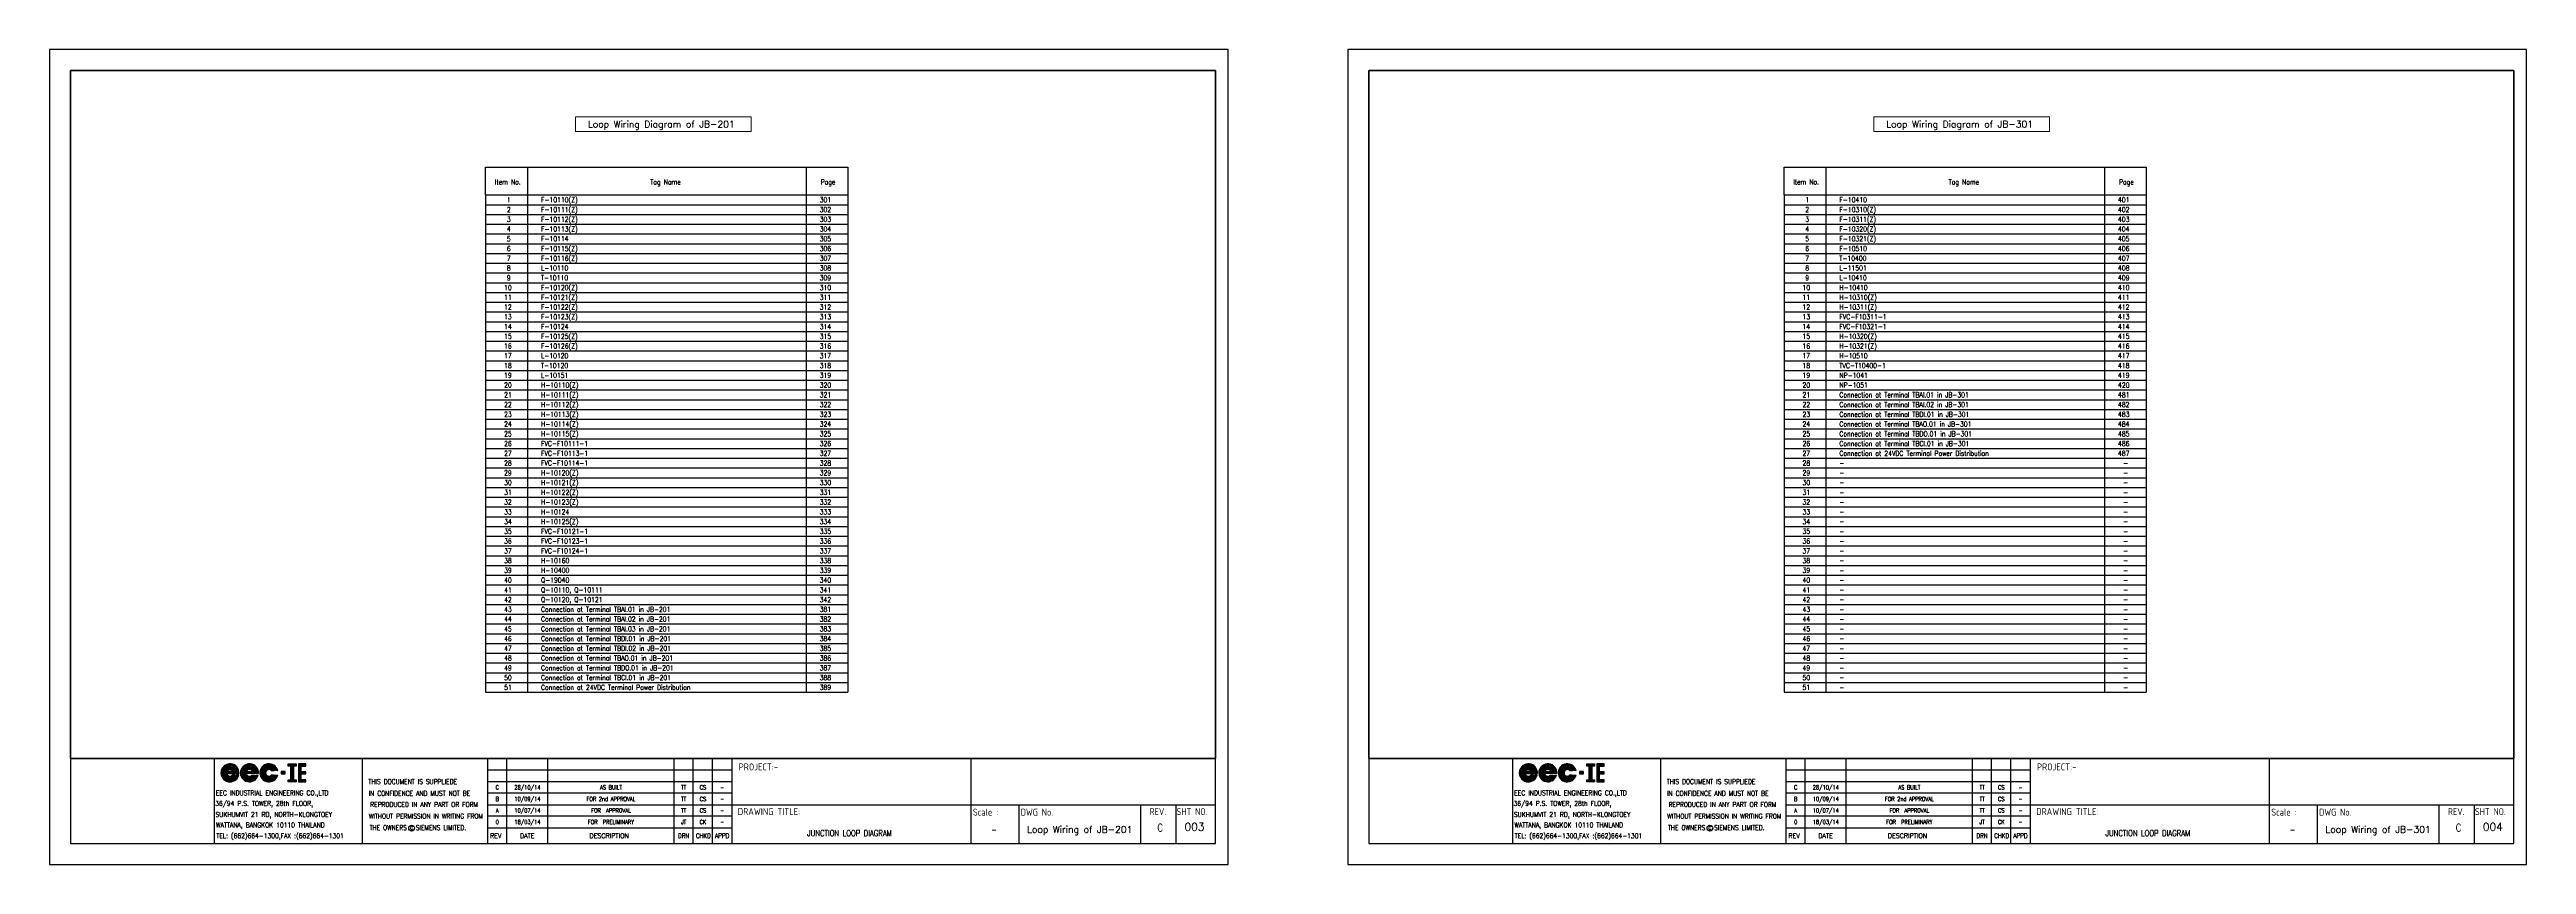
# Model space of a CAD drawing. Header units: millimetres. Extents: x -14942 to 24072, y -50285 to 2207.
# Drawn here: x 1476 to 2365, y -575 to -282 of the extents above; entities that cross this region are included whole.
import ezdxf
from ezdxf.enums import TextEntityAlignment as Align

# ---------------------------------------------------------------- set-up
doc = ezdxf.new("R2010")
doc.units = ezdxf.units.MM
doc.header["$MEASUREMENT"] = 0
doc.layers.get('0').update_dxf_attribs({"linetype": 'CONTINUOUS'})
for name, color, linetype in [('52049_PAPER A4$0$Frame_A1', 253, 'CONTINUOUS'), ('INSTRUMENT', 1, 'CONTINUOUS'), ('LINE', 3, 'CONTINUOUS'), ('TEXT', 2, 'CONTINUOUS')]:
    doc.layers.add(name, color=color, linetype=linetype)
doc.styles.add('52049_PAPER A4$0$ISO Proportional', font='isocp.shx')
doc.styles.add('52049_PAPER A4$0$ROMANS', font='isocp.shx')
doc.styles.add('52049_PAPER A4$0$Romans-title', font='romans.shx')
doc.styles.add('ROMANS', font='romans')

# ---------------------------------------------------------------- blocks, each defined once
blk = doc.blocks.new('52049_PAPER A4$0$eec-ie')
at = {"layer": '52049_PAPER A4$0$Frame_A1', "color": 0, "lineweight": -3}
for p, q in [((0, 0), (0.87, 0.87)), ((0, -0.08), (0.3, 0.22)), ((0, -0.16), (0.26, 0.1)), ((0, -0.23), (0.24, 0)), ((0.01, 0.09), (0.78, 0.86)), ((0.04, 0.2), (0.68, 0.83)), ((0.09, 0.32), (0.55, 0.78)), ((0.26, 0.57), (0.3, 0.62)), ((0.34, -0.12), (1, 0.53)), ((0.35, -0.04), (0.92, 0.53)), ((0.35, -0.19), (1.07, 0.52)), ((0.36, 0.05), (0.82, 0.51)), ((0.37, -0.26), (0.66, 0.04)), ((0.39, -0.32), (0.74, 0.04)), ((0.4, 0.17), (0.7, 0.47)), ((0.41, -0.37), (0.82, 0.04)), ((1.69, 0.04), (0.64, 0.04)), ((0.65, 0.57), (0.96, 0.88)), ((0.68, -0.17), (0.9, 0.04)), ((0.76, -0.17), (0.98, 0.04)), ((0.77, 0.62), (1.03, 0.88)), ((0.84, -0.17), (1.05, 0.04)), ((0.87, 0.64), (1.1, 0.87)), ((0.87, 0.25), (1.13, 0.51)), ((0.92, -0.17), (1.13, 0.04)), ((0.95, 0.64), (1.17, 0.86)), ((0.96, 0.26), (1.19, 0.49)), ((1, -0.17), (1.21, 0.04)), ((1.03, 0.64), (1.23, 0.84)), ((1.03, 0.25), (1.24, 0.46)), ((1.07, -0.17), (1.29, 0.04)), ((1.09, 0.24), (1.29, 0.44)), ((1.1, 0.63), (1.29, 0.82)), ((1.15, 0.21), (1.34, 0.4)), ((1.15, -0.17), (1.37, 0.04)), ((1.16, 0.62), (1.35, 0.8)), ((1.19, 0.18), (1.38, 0.37)), ((1.22, 0.6), (1.4, 0.78)), ((1.22, 0.15), (1.54, 0.15)), ((1.23, -0.17), (1.44, 0.04)), ((1.25, 0.15), (1.42, 0.33)), ((1.28, 0.57), (1.45, 0.75)), ((1.31, -0.17), (1.52, 0.04)), ((1.32, 0.15), (1.46, 0.29)), ((1.33, 0.55), (1.5, 0.72)), ((1.38, 0.52), (1.54, 0.69)), ((1.39, -0.17), (1.6, 0.04)), ((1.4, 0.15), (1.49, 0.24)), ((1.42, 0.49), (1.59, 0.65)), ((1.46, 0.45), (1.63, 0.62)), ((1.46, -0.17), (1.68, 0.04)), ((1.48, 0.15), (1.52, 0.19)), ((1.5, 0.41), (1.67, 0.58)), ((1.54, 0.37), (1.71, 0.54)), ((1.54, -0.17), (1.9, 0.18)), ((1.57, 0.33), (1.74, 0.49)), ((1.6, 0.28), (1.77, 0.45)), ((1.62, -0.17), (1.91, 0.12)), ((1.63, 0.23), (1.8, 0.4)), ((1.65, 0.17), (1.83, 0.35)), ((1.67, 0.11), (1.86, 0.3)), ((1.69, 0.05), (1.88, 0.24)), ((1.7, -0.17), (1.93, 0.06)), ((2.09, -0.09), (2.37, 0.19)), ((2.1, -0.01), (2.51, 0.41)), ((2.1, -0.17), (2.34, 0.08)), ((2.11, 0.08), (2.88, 0.86)), ((2.13, 0.18), (2.78, 0.83)), ((2.18, 0.31), (2.65, 0.78)), ((2.31, 0.52), (2.45, 0.65)), ((2.44, -0.05), (3.02, 0.52)), ((2.44, -0.13), (3.1, 0.52)), ((2.45, -0.2), (2.78, 0.13)), ((2.46, 0.04), (2.93, 0.51)), ((2.46, -0.26), (2.76, 0.04)), ((2.48, -0.32), (2.84, 0.04)), ((2.49, 0.15), (2.81, 0.47)), ((2.56, 0.45), (2.97, 0.87)), ((2.72, -0.17), (2.92, 0.04)), ((2.73, 0.04), (3.79, 0.04)), ((2.77, 0.59), (3.06, 0.87)), ((2.79, -0.17), (3, 0.04)), ((2.84, 0.19), (3.17, 0.51)), ((2.87, -0.17), (3.08, 0.04)), ((2.89, 0.63), (3.13, 0.87)), ((2.95, -0.17), (3.15, 0.04)), ((2.98, 0.64), (3.2, 0.86)), ((2.98, 0.26), (3.23, 0.5)), ((3.03, -0.17), (3.23, 0.04)), ((3.06, 0.65), (3.27, 0.85)), ((3.07, 0.26), (3.29, 0.48)), ((3.11, -0.17), (3.31, 0.04)), ((3.14, 0.64), (3.33, 0.83)), ((3.14, 0.25), (3.34, 0.46)), ((3.18, -0.17), (3.39, 0.04)), ((3.2, 0.24), (3.39, 0.43)), ((3.21, 0.63), (3.39, 0.81)), ((3.25, 0.21), (3.44, 0.4)), ((3.26, -0.17), (3.47, 0.04)), ((3.27, 0.62), (3.44, 0.79)), ((3.29, 0.18), (3.48, 0.36)), ((3.62, 0.16), (3.31, 0.16)), ((3.33, 0.6), (3.5, 0.77)), ((3.34, -0.17), (3.54, 0.04)), ((3.36, 0.16), (3.52, 0.32)), ((3.38, 0.57), (3.55, 0.74)), ((3.42, -0.17), (3.62, 0.04)), ((3.43, 0.55), (3.59, 0.71)), ((3.43, 0.16), (3.55, 0.28)), ((3.48, 0.52), (3.64, 0.68)), ((3.5, -0.17), (3.7, 0.04)), ((3.51, 0.16), (3.58, 0.23)), ((3.52, 0.48), (3.68, 0.64)), ((3.57, 0.45), (3.72, 0.61)), ((3.57, -0.17), (3.78, 0.04)), ((3.59, 0.16), (3.61, 0.18)), ((3.6, 0.41), (3.76, 0.57)), ((3.64, 0.37), (3.8, 0.53)), ((3.65, -0.17), (3.99, 0.17)), ((3.67, 0.32), (3.83, 0.48)), ((3.7, 0.27), (3.87, 0.44)), ((3.73, 0.22), (3.9, 0.39)), ((3.73, -0.17), (4, 0.11)), ((3.75, 0.17), (3.92, 0.34)), ((3.77, 0.11), (3.95, 0.28)), ((3.79, 0.05), (3.97, 0.23)), ((3.81, -0.17), (4.02, 0.04)), ((4.18, -0.03), (4.57, 0.36)), ((4.18, -0.11), (4.47, 0.18)), ((4.18, -0.18), (4.43, 0.07)), ((4.19, 0.06), (5, 0.86)), ((4.21, 0.16), (4.9, 0.84)), ((4.25, 0.28), (4.78, 0.8)), ((4.34, 0.45), (4.61, 0.71)), ((4.53, -0.15), (5.2, 0.53)), ((4.53, -0.07), (5.13, 0.53)), ((4.54, 0.02), (5.04, 0.52)), ((4.54, -0.22), (4.86, 0.1)), ((4.57, 0.12), (4.93, 0.49)), ((4.69, 0.48), (5.08, 0.87)), ((4.69, 0.32), (4.73, 0.37)), ((4.88, 0.59), (5.16, 0.88)), ((4.96, 0.2), (5.27, 0.52)), ((4.99, 0.63), (5.24, 0.87)), ((5.08, 0.64), (5.31, 0.86)), ((5.09, 0.25), (5.33, 0.5)), ((5.16, 0.64), (5.37, 0.85)), ((5.17, 0.26), (5.39, 0.48)), ((5.24, 0.64), (5.43, 0.83)), ((5.24, 0.25), (5.44, 0.46)), ((5.3, 0.63), (5.49, 0.82)), ((5.3, 0.23), (5.49, 0.43)), ((5.35, 0.2), (5.54, 0.39)), ((5.37, 0.61), (5.55, 0.79)), ((5.39, 0.17), (5.58, 0.36)), ((5.4, 0.15), (5.72, 0.15)), ((5.42, 0.59), (5.6, 0.77)), ((5.46, 0.15), (5.62, 0.32)), ((5.48, 0.57), (5.65, 0.74)), ((5.53, 0.54), (5.7, 0.71)), ((5.53, 0.15), (5.65, 0.27)), ((5.58, 0.51), (5.74, 0.68)), ((5.61, 0.15), (5.68, 0.23)), ((5.62, 0.47), (5.79, 0.64)), ((5.66, 0.44), (5.83, 0.6)), ((5.69, 0.15), (5.71, 0.18)), ((5.7, 0.4), (5.87, 0.56)), ((5.73, 0.36), (5.9, 0.52)), ((5.77, 0.31), (5.94, 0.48)), ((5.8, 0.26), (5.97, 0.43)), ((5.82, 0.21), (6, 0.38)), ((5.85, 0.15), (6.02, 0.33)), ((6.09, 0.15), (5.85, 0.15)), ((5.92, 0.15), (6.05, 0.28)), ((6, 0.15), (6.07, 0.22)), ((6.08, 0.15), (6.09, 0.16)), ((6.9, 0.04), (6.46, 0.04)), ((6.46, 0.04), (6.46, -0.18)), ((6.46, -0.01), (6.51, 0.04)), ((6.46, -0.09), (6.59, 0.04)), ((6.46, -0.17), (6.66, 0.04)), ((6.52, -0.18), (6.74, 0.04)), ((6.6, -0.18), (6.82, 0.04)), ((6.68, -0.18), (6.9, 0.04)), ((6.9, -0.18), (6.9, 0.04)), ((7.23, 0.68), (7.41, 0.86)), ((7.27, 0.64), (7.49, 0.86)), ((7.35, 0.64), (7.57, 0.86)), ((7.43, 0.64), (7.65, 0.86)), ((7.5, 0.64), (7.72, 0.86)), ((7.51, 0.57), (7.8, 0.86)), ((7.51, 0.49), (7.88, 0.86)), ((7.51, 0.41), (7.96, 0.86)), ((7.51, 0.34), (7.78, 0.61)), ((7.51, 0.26), (7.78, 0.53)), ((7.51, 0.18), (7.78, 0.45)), ((7.51, 0.1), (7.78, 0.38)), ((7.51, 0.02), (7.78, 0.3)), ((7.51, -0.05), (7.78, 0.22)), ((7.51, -0.13), (7.78, 0.14)), ((7.51, -0.21), (7.78, 0.07)), ((7.82, 0.64), (8.04, 0.86)), ((7.89, 0.64), (8.06, 0.81)), ((7.97, 0.64), (8.06, 0.73)), ((8.05, 0.64), (8.06, 0.65)), ((8.33, 0.46), (8.74, 0.86)), ((8.33, 0.54), (8.66, 0.86)), ((8.33, 0.38), (8.82, 0.86)), ((8.33, 0.69), (8.5, 0.86)), ((8.33, 0.62), (8.58, 0.86)), ((8.33, 0.3), (8.61, 0.58)), ((8.33, 0.23), (8.61, 0.5)), ((8.33, 0.15), (8.61, 0.42)), ((8.33, 0.07), (8.61, 0.35)), ((8.33, -0.01), (8.61, 0.27)), ((8.33, -0.09), (8.61, 0.19)), ((8.33, -0.16), (8.61, 0.11)), ((8.33, -0.24), (8.61, 0.03)), ((8.33, -0.4), (8.74, 0.01)), ((8.33, -0.32), (8.66, 0.01)), ((8.33, -0.48), (8.82, 0.01)), ((8.67, 0.64), (8.89, 0.86)), ((8.68, -0.21), (8.9, 0.01)), ((8.75, 0.64), (8.97, 0.86)), ((8.75, -0.21), (8.97, 0.01)), ((8.83, 0.64), (9.05, 0.86)), ((8.83, -0.21), (9.05, 0.01)), ((8.91, 0.64), (9.11, 0.84)), ((8.99, 0.64), (9.11, 0.76)), ((9.06, 0.64), (9.11, 0.69)), ((0.02, -0.3), (0.23, -0.08)), ((0.03, -0.36), (0.23, -0.16)), ((0.05, -0.42), (0.24, -0.23)), ((0.07, -0.47), (0.26, -0.29)), ((0.1, -0.53), (0.27, -0.35)), ((0.12, -0.58), (0.3, -0.4)), ((0.15, -0.63), (0.32, -0.46)), ((0.19, -0.67), (0.35, -0.5)), ((0.22, -0.72), (0.39, -0.55)), ((0.26, -0.76), (0.42, -0.59)), ((0.3, -0.8), (0.46, -0.63)), ((0.34, -0.83), (0.5, -0.67)), ((0.38, -0.87), (0.55, -0.7)), ((0.42, -0.9), (0.59, -0.73)), ((0.44, -0.42), (0.64, -0.22)), ((0.47, -0.47), (0.66, -0.27)), ((0.47, -0.93), (0.65, -0.76)), ((0.5, -0.51), (0.69, -0.32)), ((0.52, -0.96), (0.7, -0.78)), ((0.54, -0.55), (0.73, -0.36)), ((0.58, -0.59), (0.78, -0.39)), ((0.58, -0.98), (0.76, -0.8)), ((0.62, -0.17), (1.94, -0.17)), ((0.63, -0.62), (0.83, -0.42)), ((0.63, -1.01), (0.82, -0.82)), ((0.68, -0.65), (0.89, -0.44)), ((0.69, -1.03), (0.89, -0.83)), ((0.73, -0.67), (0.96, -0.45)), ((0.75, -1.04), (0.96, -0.83)), ((0.79, -0.69), (1.04, -0.44)), ((0.82, -1.05), (1.04, -0.83)), ((0.85, -0.71), (1.19, -0.37)), ((0.89, -1.06), (1.14, -0.81)), ((0.92, -0.72), (1.29, -0.34)), ((0.96, -1.07), (1.25, -0.77)), ((1, -0.72), (1.37, -0.34)), ((1.04, -1.06), (1.76, -0.34)), ((1.09, -0.71), (1.45, -0.34)), ((1.13, -1.05), (1.84, -0.34)), ((1.2, -0.67), (1.53, -0.34)), ((1.54, -0.34), (1.22, -0.34)), ((1.23, -1.03), (1.9, -0.36)), ((1.35, -0.99), (1.86, -0.48)), ((1.53, -0.88), (1.76, -0.66)), ((1.65, -0.38), (1.68, -0.34)), ((1.91, -0.34), (1.66, -0.34)), ((1.78, -0.17), (1.94, -0.01)), ((1.85, -0.17), (1.94, -0.09)), ((1.93, -0.17), (1.94, -0.17)), ((2.1, -0.24), (2.32, -0.02)), ((2.11, -0.3), (2.32, -0.1)), ((2.13, -0.36), (2.32, -0.17)), ((2.15, -0.42), (2.33, -0.24)), ((2.17, -0.48), (2.35, -0.3)), ((2.2, -0.53), (2.37, -0.36)), ((2.22, -0.58), (2.39, -0.42)), ((2.25, -0.63), (2.42, -0.47)), ((2.29, -0.68), (2.45, -0.51)), ((2.32, -0.72), (2.48, -0.56)), ((2.36, -0.76), (2.52, -0.6)), ((2.4, -0.8), (2.56, -0.64)), ((2.44, -0.84), (2.6, -0.68)), ((2.48, -0.87), (2.64, -0.71)), ((2.51, -0.38), (2.71, -0.17)), ((2.53, -0.9), (2.69, -0.74)), ((2.54, -0.43), (2.73, -0.23)), ((2.57, -0.47), (2.76, -0.28)), ((2.58, -0.93), (2.74, -0.77)), ((2.6, -0.51), (2.79, -0.33)), ((2.63, -0.96), (2.8, -0.79)), ((2.64, -0.55), (2.83, -0.37)), ((2.68, -0.98), (2.86, -0.81)), ((2.69, -0.59), (2.87, -0.4)), ((4.02, -0.17), (2.71, -0.17)), ((2.73, -0.62), (2.93, -0.43)), ((2.74, -1.01), (2.92, -0.82)), ((2.78, -0.65), (2.99, -0.44)), ((2.8, -1.02), (2.99, -0.83)), ((2.84, -0.67), (3.06, -0.45)), ((2.86, -1.04), (3.06, -0.84)), ((2.9, -0.69), (3.14, -0.44)), ((2.92, -1.05), (3.14, -0.83)), ((2.96, -0.7), (3.32, -0.35)), ((2.99, -1.06), (3.24, -0.81)), ((3.03, -0.71), (3.39, -0.35)), ((3.07, -1.06), (3.36, -0.77)), ((3.11, -0.71), (3.47, -0.35)), ((3.15, -1.06), (3.86, -0.35)), ((3.2, -0.7), (3.55, -0.35)), ((3.24, -1.04), (3.94, -0.35)), ((3.31, -0.35), (3.62, -0.35)), ((3.32, -0.65), (3.62, -0.36)), ((3.35, -1.02), (3.98, -0.38)), ((3.48, -0.97), (3.93, -0.51)), ((3.74, -0.39), (3.78, -0.35)), ((3.76, -0.35), (3.99, -0.35)), ((3.89, -0.17), (4.02, -0.03)), ((3.96, -0.17), (4.03, -0.11)), ((4.19, -0.25), (4.42, -0.03)), ((4.21, -0.32), (4.41, -0.11)), ((4.22, -0.38), (4.42, -0.18)), ((4.24, -0.44), (4.43, -0.25)), ((4.26, -0.49), (4.45, -0.31)), ((4.29, -0.54), (4.47, -0.37)), ((4.32, -0.59), (4.49, -0.42)), ((4.35, -0.64), (4.52, -0.47)), ((4.38, -0.69), (4.55, -0.52)), ((4.42, -0.73), (4.58, -0.56)), ((4.45, -0.77), (4.62, -0.6)), ((4.49, -0.81), (4.66, -0.64)), ((4.53, -0.84), (4.7, -0.68)), ((4.56, -0.28), (4.8, -0.03)), ((4.58, -0.33), (4.8, -0.11)), ((4.58, -0.88), (4.75, -0.71)), ((4.6, -0.39), (4.81, -0.18)), ((4.62, -0.91), (4.8, -0.74)), ((4.63, -0.44), (4.83, -0.24)), ((4.66, -0.48), (4.86, -0.29)), ((4.67, -0.94), (4.85, -0.77)), ((4.7, -0.52), (4.89, -0.33)), ((4.72, -0.97), (4.9, -0.79)), ((4.74, -0.56), (4.93, -0.37)), ((4.78, -0.6), (4.98, -0.4)), ((4.78, -0.99), (4.96, -0.81)), ((4.83, -0.63), (5.03, -0.43)), ((4.83, -1.01), (5.03, -0.82)), ((4.88, -0.66), (5.09, -0.44)), ((4.89, -1.03), (5.1, -0.83)), ((4.93, -0.68), (5.17, -0.45)), ((4.96, -1.05), (5.17, -0.83)), ((4.99, -0.7), (5.26, -0.43)), ((5.02, -1.06), (5.26, -0.82)), ((5.06, -0.71), (5.43, -0.34)), ((5.09, -1.06), (5.36, -0.8)), ((5.13, -0.72), (5.5, -0.34)), ((5.17, -1.07), (5.49, -0.75)), ((5.21, -0.71), (5.58, -0.34)), ((5.25, -1.06), (5.97, -0.34)), ((5.3, -0.7), (5.66, -0.34)), ((5.35, -1.05), (6.05, -0.34)), ((5.72, -0.34), (5.4, -0.34)), ((5.43, -0.65), (5.71, -0.37)), ((5.45, -1.02), (6.07, -0.4)), ((5.58, -0.96), (6.02, -0.53)), ((5.81, -0.43), (5.89, -0.34)), ((5.85, -0.34), (6.09, -0.34)), ((6.46, -0.18), (6.9, -0.18)), ((6.75, -0.18), (6.9, -0.04)), ((6.83, -0.18), (6.9, -0.12)), ((7.23, -0.95), (7.34, -0.84)), ((7.23, -0.88), (7.26, -0.84)), ((7.23, -1.03), (7.42, -0.84)), ((7.28, -1.07), (7.5, -0.84)), ((7.35, -1.07), (7.78, -0.64)), ((7.43, -1.07), (7.78, -0.71)), ((7.51, -0.29), (7.78, -0.01)), ((7.51, -0.37), (7.78, -0.09)), ((7.51, -0.44), (7.78, -0.17)), ((7.51, -0.52), (7.78, -0.25)), ((7.51, -0.6), (7.78, -0.32)), ((7.51, -0.68), (7.78, -0.4)), ((7.51, -0.76), (7.78, -0.48)), ((7.51, -0.83), (7.78, -0.56)), ((7.51, -1.07), (7.78, -0.79)), ((7.59, -1.07), (7.81, -0.84)), ((7.67, -1.07), (7.89, -0.84)), ((7.74, -1.07), (7.96, -0.84)), ((7.82, -1.07), (8.04, -0.84)), ((7.9, -1.07), (8.06, -0.91)), ((7.98, -1.07), (8.06, -0.98)), ((8.06, -1.07), (8.06, -1.06)), ((8.33, -0.55), (8.61, -0.28)), ((8.33, -0.63), (8.61, -0.36)), ((8.33, -0.71), (8.61, -0.43)), ((8.33, -0.79), (8.61, -0.51)), ((8.33, -0.86), (8.61, -0.59)), ((8.33, -0.94), (8.61, -0.67)), ((8.33, -1.02), (8.61, -0.75)), ((8.37, -1.07), (8.61, -0.82)), ((8.45, -1.07), (8.67, -0.84)), ((8.52, -1.07), (8.74, -0.84)), ((8.6, -1.07), (8.82, -0.84)), ((8.68, -1.07), (8.9, -0.84)), ((8.76, -1.07), (8.98, -0.84)), ((8.84, -1.07), (9.06, -0.84)), ((8.91, -0.21), (9.11, -0.02)), ((8.91, -1.07), (9.11, -0.87)), ((8.99, -0.21), (9.11, -0.09)), ((8.99, -1.07), (9.11, -0.95)), ((9.07, -0.21), (9.11, -0.17)), ((9.07, -1.07), (9.11, -1.03))]:
    blk.add_line(p, q, dxfattribs=at)
for points in [[(7.23, 0.86), (8.06, 0.86), (8.06, 0.64), (7.78, 0.64), (7.78, -0.84), (8.06, -0.84), (8.06, -1.07), (7.23, -1.07), (7.23, -0.84), (7.51, -0.84), (7.51, 0.64), (7.23, 0.64)], [(8.61, 0.01), (8.61, 0.64), (9.11, 0.64), (9.11, 0.86), (8.33, 0.86), (8.33, -1.07), (9.11, -1.07), (9.11, -0.84), (8.61, -0.84), (8.61, -0.21), (9.11, -0.21), (9.11, 0.01)]]:
    blk.add_lwpolyline(points, close=True, dxfattribs=at)
for centre, radius, start, end in [((0.97, -0.09), 0.972, 355.3439, 345.1466), ((0.97, -0.09), 0.737, 10.5243, 340.256), ((0.97, -0.09), 0.623, 23.5697, 336.4303), ((0.97, -0.09), 0.354, 44.7876, 157.6107), ((3.06, -0.09), 0.967, 355.6074, 344.7747), ((3.06, -0.09), 0.742, 10.0766, 339.9937), ((3.06, -0.09), 0.618, 24.2545, 335.7455), ((3.06, -0.09), 0.358, 45.1096, 158.7579), ((5.15, -0.09), 0.972, 14.8534, 345.1466), ((5.15, -0.09), 0.737, 19.744, 340.256), ((5.15, -0.09), 0.623, 23.5697, 336.4303), ((5.15, -0.09), 0.354, 44.7876, 315.2124), ((0.97, -0.09), 0.354, 192.8901, 315.2124), ((3.06, -0.09), 0.358, 191.9242, 314.8904)]:
    blk.add_arc(centre, radius, start, end, dxfattribs=at)
blk = doc.blocks.new('52049_PAPER A4$0$eec logo')
at = {"color": 7, "xscale": 2.786697286423482, "yscale": 2.786697286423482, "zscale": 2.786697286423482}
blk.add_blockref('52049_PAPER A4$0$eec-ie', (50.01, 25.95), dxfattribs=at)
blk = doc.blocks.new('FJB')
at = {"color": 3}
for p, q in [((-415.5, 38.01), (-4.5, 38.01)), ((-363.94, 38.01), (-363.94, 7.5)), ((-310.77, 38.01), (-310.77, 7.5)), ((-265.75, 7.5), (-265.75, 38.01)), ((-258.85, 7.5), (-258.85, 38.01)), ((-244.11, 7.5), (-244.11, 38.01)), ((-198.84, 7.5), (-198.84, 38.01)), ((-191.95, 7.5), (-191.95, 38.01)), ((-185.05, 7.5), (-185.05, 38.01)), ((-178.16, 38.01), (-178.16, 7.5)), ((-92.38, 38.01), (-92.38, 7.5)), ((-178.16, 21.46), (-4.5, 21.46)), ((-75.06, 21.46), (-75.06, 7.5)), ((-31.4, 21.46), (-31.4, 7.5)), ((-18.75, 21.46), (-18.75, 7.5)), ((-265.75, 13.19), (-178.16, 13.19))]:
    blk.add_line(p, q, dxfattribs=at)
at = {"color": 7}
for p, q in [((-4.5, 38.01), (-96.38, 38.01)), ((-92.38, 38.01), (-92.38, 19.85))]:
    blk.add_line(p, q, dxfattribs=at)
at = {"color": 1}
for p, q in [((-178.16, 33.87), (-265.75, 33.87)), ((-265.75, 29.74), (-178.16, 29.74)), ((-178.16, 25.6), (-265.75, 25.6)), ((-265.75, 21.46), (-178.16, 21.46)), ((-178.16, 17.33), (-265.75, 17.33))]:
    blk.add_line(p, q, dxfattribs=at)
at = {"color": 7}
blk.add_lwpolyline([(0, 0), (0, 292.5), (-423, 292.5), (-423, 0)], close=True, dxfattribs=at)
blk.add_lwpolyline([(-415.5, 285), (-4.5, 285), (-4.5, 38.01), (-415.5, 38.01)], close=True)
at = {"color": 3}
blk.add_lwpolyline([(-4.5, 7.5), (-4.5, 285), (-415.5, 285), (-415.5, 7.5)], close=True, dxfattribs=at)
at = {"color": 2}
blk.add_circle((-293.05, 13.05), 1.05, dxfattribs=at)
at = {"color": 3, "xscale": 1.200000000000001, "yscale": 1.200000000000001, "zscale": 1.200000000000001}
blk.add_blockref('52049_PAPER A4$0$eec logo', (-421.49, 2.05), dxfattribs=at)
at = {"color": 2, "style": '52049_PAPER A4$0$ISO Proportional'}
for s, height, p in [('PROJECT:-', 2.482, (-168.61, 35.02)), ('DRAWING TITLE:', 2.4821, (-164.78, 18.99))]:
    blk.add_text(s, height=height, dxfattribs=at).set_placement(p, align=Align.MIDDLE_CENTER)
at = {"color": 2, "style": '52049_PAPER A4$0$Romans-title', "width": 0.8}
for s, p in [('THIS DOCUMENT IS SUPPLIEDE', (-292.63, 29.75)), ('IN CONFIDENCE AND MUST NOT BE', (-290.24, 25.51)), (' WITHOUT PERMISSION IN WRITING FROM ', (-287.9, 17.35)), (' REPRODUCED IN ANY PART OR FORM', (-289.1, 21.53)), ('THE OWNERS   SIEMENS LIMITED. ', (-290.28, 13.22))]:
    blk.add_text(s, height=1.75, dxfattribs=at).set_placement(p, align=Align.MIDDLE)
at = {"color": 2}
for s, height, style, width, p in [('C', 1.5, '52049_PAPER A4$0$Romans-title', 0.8, (-262.3, 27.67)), ('28/10/14', 1.5, '52049_PAPER A4$0$Romans-title', 0.8, (-251.48, 27.67)), ('AS BUILT', 1.5, '52049_PAPER A4$0$Romans-title', 0.8, (-221.48, 27.67)), ('TT', 1.5, '52049_PAPER A4$0$Romans-title', 0.8, (-195.39, 27.67)), ('CS', 1.5, '52049_PAPER A4$0$Romans-title', 0.8, (-188.5, 27.67)), ('-', 1.5, '52049_PAPER A4$0$Romans-title', 0.8, (-181.6, 27.67)), ('A', 1.5, '52049_PAPER A4$0$Romans-title', 0.8, (-262.3, 19.39)), ('B', 1.5, '52049_PAPER A4$0$Romans-title', 0.8, (-262.3, 23.53)), ('10/09/14', 1.5, '52049_PAPER A4$0$Romans-title', 0.8, (-251.48, 23.53)), ('10/07/14', 1.5, '52049_PAPER A4$0$Romans-title', 0.8, (-251.48, 19.39)), ('FOR 2nd APPROVAL', 1.5, '52049_PAPER A4$0$Romans-title', 0.8, (-221.48, 23.53)), ('FOR  APPROVAL', 1.5, '52049_PAPER A4$0$Romans-title', 0.8, (-221.48, 19.39)), ('TT', 1.5, '52049_PAPER A4$0$Romans-title', 0.8, (-195.39, 23.53)), ('TT', 1.5, '52049_PAPER A4$0$Romans-title', 0.8, (-195.39, 19.39)), ('CS', 1.5, '52049_PAPER A4$0$Romans-title', 0.8, (-188.5, 23.53)), ('CS', 1.5, '52049_PAPER A4$0$Romans-title', 0.8, (-188.5, 19.39)), ('-', 1.5, '52049_PAPER A4$0$Romans-title', 0.8, (-181.6, 23.53)), ('-', 1.5, '52049_PAPER A4$0$Romans-title', 0.8, (-181.6, 19.39)), ('Scale :', 2.482, '52049_PAPER A4$0$ROMANS', 0.9, (-87.06, 18.78)), ('DWG No.', 2.482, '52049_PAPER A4$0$ROMANS', 0.9, (-68.61, 18.78)), ('REV.', 2.482, '52049_PAPER A4$0$ROMANS', 0.9, (-25.21, 18.99)), ('SHT NO.', 2.482, '52049_PAPER A4$0$ROMANS', 0.9, (-12.98, 18.99)), ('0', 1.5, '52049_PAPER A4$0$Romans-title', 0.8, (-262.3, 15.26)), ('18/03/14', 1.5, '52049_PAPER A4$0$Romans-title', 0.8, (-251.48, 15.26)), ('FOR  PRELIMINARY', 1.5, '52049_PAPER A4$0$Romans-title', 0.8, (-221.48, 15.26)), ('JT', 1.5, '52049_PAPER A4$0$Romans-title', 0.8, (-195.39, 15.26)), ('CK', 1.5, '52049_PAPER A4$0$Romans-title', 0.8, (-188.5, 15.26)), ('-', 1.5, '52049_PAPER A4$0$Romans-title', 0.8, (-181.6, 15.26)), ('-', 2.25, '52049_PAPER A4$0$Romans-title', 0.8, (-84, 12.48)), ('C', 2.8, '52049_PAPER A4$0$Romans-title', 0.8, (-24.36, 13.21))]:
    blk.add_text(s, height=height, dxfattribs=dict(at, style=style, width=width)).set_placement(p, align=Align.MIDDLE_CENTER)
at = {"color": 2, "style": '52049_PAPER A4$0$Romans-title'}
for s, height, width, p in [('36/94 P.S. TOWER, 28th FLOOR,', 1.75, 0.9, (-363.55, 21.03, -1.75)), ('SUKHUMVIT 21 RD, NORTH-KLONGTOEY', 1.75, 0.9, (-363.45, 17.05, -1.75)), ('EEC INDUSTRIAL ENGINEERING CO.,LTD', 1.75, 0.9, (-363.31, 24.81)), ('WATTANA, BANGKOK 10110 THAILAND ', 1.75, 0.9, (-363.25, 13.31, -1.75)), ('TEL: (662)664-1300,FAX :(662)664-1301', 1.75, 0.9, (-363.14, 9.42, -1.75)), ('DRN', 1.655, 0.8, (-197.44, 9.49)), ('CHKD', 1.655, 0.8, (-191.03, 9.49)), ('APPD', 1.655, 0.8, (-184.14, 9.49))]:
    blk.add_text(s, height=height, dxfattribs=dict(at, width=width)).set_placement(p)
blk.add_text('C', height=1.19, dxfattribs=at).set_placement((-293.05, 13.05), align=Align.MIDDLE)
for s, height, p in [('REV', 1.655, (-264.9, 9.49)), ('DATE', 1.655, (-254.17, 9.49)), ('DESCRIPTION', 1.6548, (-229.2, 9.49))]:
    blk.add_text(s, height=height, dxfattribs=at).set_placement(p)
at = {"layer": 'TEXT', "style": 'ROMANS', "width": 0.8}
blk.add_text('JUNCTION LOOP DIAGRAM ', height=2.25, dxfattribs=at).set_placement((-135.27, 11.24), align=Align.MIDDLE_CENTER)

msp = doc.modelspace()

# ---------------------------------------------------------------- linework, layer by layer
at = {"layer": 'INSTRUMENT', "color": 7}
for p, q in [((1632.53, -334.43), (1632.53, -324.43)), ((1632.53, -324.43), (1762.53, -324.43)), ((1632.53, -324.43), (1682.53, -324.43)), ((1632.53, -324.43), (1647.53, -324.43)), ((1647.53, -324.43), (1647.53, -512.93)), ((1647.53, -324.43), (1747.53, -324.43)), ((1747.53, -324.43), (1747.53, -512.93)), ((1747.53, -324.43), (1762.53, -324.43)), ((1762.53, -324.43), (1762.53, -512.93)), ((2098.53, -334.43), (2098.53, -324.43)), ((2098.53, -324.43), (2228.53, -324.43)), ((2098.53, -324.43), (2148.53, -324.43)), ((2098.53, -324.43), (2113.53, -324.43)), ((2113.53, -324.43), (2113.53, -512.93)), ((2113.53, -324.43), (2213.53, -324.43)), ((2213.53, -324.43), (2213.53, -512.93)), ((2213.53, -324.43), (2228.53, -324.43)), ((2228.53, -324.43), (2228.53, -512.93)), ((1632.53, -334.43), (1632.53, -512.93)), ((1632.53, -334.43), (1762.53, -334.43)), ((1632.53, -334.43), (1632.53, -337.93)), ((2098.53, -334.43), (2098.53, -512.93)), ((2098.53, -334.43), (2228.53, -334.43)), ((2098.53, -334.43), (2098.53, -337.93)), ((1632.53, -337.93), (1762.53, -337.93)), ((1632.53, -341.43), (1762.53, -341.43)), ((1632.53, -344.93), (1762.53, -344.93)), ((2098.53, -337.93), (2228.53, -337.93)), ((2098.53, -341.43), (2228.53, -341.43)), ((2098.53, -344.93), (2228.53, -344.93)), ((1632.53, -348.43), (1762.53, -348.43)), ((1632.53, -351.93), (1762.53, -351.93)), ((1632.53, -355.43), (1762.53, -355.43)), ((2098.53, -348.43), (2228.53, -348.43)), ((2098.53, -351.93), (2228.53, -351.93)), ((2098.53, -355.43), (2228.53, -355.43)), ((1632.53, -358.93), (1762.53, -358.93)), ((1632.53, -362.43), (1762.53, -362.43)), ((2098.53, -358.93), (2228.53, -358.93)), ((2098.53, -362.43), (2228.53, -362.43)), ((1632.53, -365.93), (1762.53, -365.93)), ((1632.53, -369.43), (1762.53, -369.43)), ((1632.53, -372.93), (1762.53, -372.93)), ((2098.53, -365.93), (2228.53, -365.93)), ((2098.53, -369.43), (2228.53, -369.43)), ((2098.53, -372.93), (2228.53, -372.93)), ((1632.53, -376.43), (1762.53, -376.43)), ((1632.53, -379.93), (1762.53, -379.93)), ((2098.53, -376.43), (2228.53, -376.43)), ((2098.53, -379.93), (2228.53, -379.93)), ((1632.53, -383.43), (1762.53, -383.43)), ((1632.53, -386.93), (1762.53, -386.93)), ((1632.53, -390.43), (1762.53, -390.43)), ((2098.53, -383.43), (2228.53, -383.43)), ((2098.53, -386.93), (2228.53, -386.93)), ((2098.53, -390.43), (2228.53, -390.43)), ((1632.53, -393.93), (1762.53, -393.93)), ((1632.53, -397.43), (1762.53, -397.43)), ((2098.53, -393.93), (2228.53, -393.93)), ((2098.53, -397.43), (2228.53, -397.43)), ((1632.53, -400.93), (1762.53, -400.93)), ((1632.53, -404.43), (1762.53, -404.43)), ((1632.53, -407.93), (1762.53, -407.93)), ((2098.53, -400.93), (2228.53, -400.93)), ((2098.53, -404.43), (2228.53, -404.43)), ((2098.53, -407.93), (2228.53, -407.93)), ((1632.53, -411.43), (1762.53, -411.43)), ((1632.53, -414.93), (1762.53, -414.93)), ((2098.53, -411.43), (2228.53, -411.43)), ((2098.53, -414.93), (2228.53, -414.93)), ((1632.53, -418.43), (1762.53, -418.43)), ((1632.53, -421.93), (1762.53, -421.93)), ((1632.53, -425.43), (1762.53, -425.43)), ((2098.53, -418.43), (2228.53, -418.43)), ((2098.53, -421.93), (2228.53, -421.93)), ((2098.53, -425.43), (2228.53, -425.43)), ((1632.53, -428.93), (1762.53, -428.93)), ((1632.53, -432.43), (1762.53, -432.43)), ((2098.53, -428.93), (2228.53, -428.93)), ((2098.53, -432.43), (2228.53, -432.43)), ((1632.53, -435.93), (1762.53, -435.93)), ((1632.53, -439.43), (1762.53, -439.43)), ((1632.53, -442.93), (1762.53, -442.93)), ((2098.53, -435.93), (2228.53, -435.93)), ((2098.53, -439.43), (2228.53, -439.43)), ((2098.53, -442.93), (2228.53, -442.93)), ((1632.53, -446.43), (1762.53, -446.43)), ((1632.53, -449.93), (1762.53, -449.93)), ((2098.53, -446.43), (2228.53, -446.43)), ((2098.53, -449.93), (2228.53, -449.93)), ((1632.53, -453.43), (1762.53, -453.43)), ((1632.53, -456.93), (1762.53, -456.93)), ((1632.53, -460.43), (1762.53, -460.43)), ((2098.53, -453.43), (2228.53, -453.43)), ((2098.53, -456.93), (2228.53, -456.93)), ((2098.53, -460.43), (2228.53, -460.43)), ((1632.53, -463.93), (1762.53, -463.93)), ((1632.53, -467.43), (1762.53, -467.43)), ((1632.53, -470.93), (1762.53, -470.93)), ((2098.53, -463.93), (2228.53, -463.93)), ((2098.53, -467.43), (2228.53, -467.43)), ((2098.53, -470.93), (2228.53, -470.93)), ((1632.53, -474.43), (1762.53, -474.43)), ((1632.53, -477.93), (1762.53, -477.93)), ((2098.53, -474.43), (2228.53, -474.43)), ((2098.53, -477.93), (2228.53, -477.93)), ((1632.53, -481.43), (1762.53, -481.43)), ((1632.53, -484.93), (1762.53, -484.93)), ((1632.53, -488.43), (1762.53, -488.43)), ((2098.53, -481.43), (2228.53, -481.43)), ((2098.53, -484.93), (2228.53, -484.93)), ((2098.53, -488.43), (2228.53, -488.43)), ((1632.53, -491.93), (1762.53, -491.93)), ((1632.53, -495.43), (1762.53, -495.43)), ((2098.53, -491.93), (2228.53, -491.93)), ((2098.53, -495.43), (2228.53, -495.43)), ((1632.53, -498.93), (1762.53, -498.93)), ((1632.53, -502.43), (1762.53, -502.43)), ((1632.53, -505.93), (1762.53, -505.93)), ((2098.53, -498.93), (2228.53, -498.93)), ((2098.53, -502.43), (2228.53, -502.43)), ((2098.53, -505.93), (2228.53, -505.93)), ((1632.53, -509.43), (1762.53, -509.43)), ((1632.53, -512.93), (1762.53, -512.93)), ((2098.53, -509.43), (2228.53, -509.43)), ((2098.53, -512.93), (2228.53, -512.93))]:
    msp.add_line(p, q, dxfattribs=at)
at = {"layer": 'LINE', "color": 7, "lineweight": 13}
for p, q in [((1664.74, -306.4), (1727.79, -306.4)), ((1664.74, -306.4), (1664.74, -311.61)), ((1727.79, -306.4), (1727.79, -311.61)), ((2130.74, -306.4), (2193.79, -306.4)), ((2130.74, -306.4), (2130.74, -311.61)), ((2193.79, -306.4), (2193.79, -311.61)), ((1664.74, -311.61), (1727.79, -311.61)), ((2130.74, -311.61), (2193.79, -311.61))]:
    msp.add_line(p, q, dxfattribs=at)

# ---------------------------------------------------------------- block references
at = {"layer": 'INSTRUMENT', "color": 7, "lineweight": 13}
for p in [(1899, -574.75), (2365, -574.75)]:
    msp.add_blockref('FJB', p, dxfattribs=at)

# ---------------------------------------------------------------- texts
at = {"layer": 'TEXT', "color": 7, "lineweight": 13, "style": 'ROMANS'}
for s, p in [('Loop Wiring Diagram of JB-201', (1695.55, -310.22)), ('Loop Wiring Diagram of JB-301', (2161.55, -310.22)), ('Loop Wiring of JB-201', (1845.74, -563.37)), ('Loop Wiring of JB-301', (2311.74, -563.37))]:
    msp.add_text(s, height=2.4, dxfattribs=at).set_placement(p, align=Align.CENTER)
at = {"layer": 'TEXT', "color": 7, "lineweight": 13, "style": 'ROMANS', "width": 0.8}
for s, p in [('Item No.', (1635.84, -330.65)), ('Tag Name', (1691.64, -330.65)), ('Page', (1752.75, -330.65)), ('Item No.', (2101.84, -330.65)), ('Tag Name', (2157.64, -330.65)), ('Page', (2218.75, -330.65)), ('1', (1640.15, -337.08)), ('F-10110(Z)', (1652.41, -337.08)), ('301', (1752.41, -337.08)), ('1', (2106.15, -337.08)), ('F-10410', (2118.41, -337.08)), ('401', (2218.41, -337.08)), ('2', (1640.15, -340.58)), ('3', (1640.15, -344.08)), ('4', (1640.15, -347.58)), ('F-10111(Z)', (1652.41, -340.58)), ('F-10112(Z)', (1652.41, -344.08)), ('F-10113(Z)', (1652.41, -347.58)), ('302', (1752.41, -340.58)), ('303', (1752.41, -344.08)), ('304', (1752.41, -347.58)), ('2', (2106.15, -340.58)), ('3', (2106.15, -344.08)), ('4', (2106.15, -347.58)), ('F-10310(Z)', (2118.41, -340.58)), ('F-10311(Z)', (2118.41, -344.08)), ('F-10320(Z)', (2118.41, -347.58)), ('402', (2218.41, -340.58)), ('403', (2218.41, -344.08)), ('404', (2218.41, -347.58)), ('5', (1640.15, -351.08)), ('6', (1640.15, -354.58)), ('F-10114', (1652.41, -351.08)), ('F-10115(Z)', (1652.41, -354.58)), ('305', (1752.41, -351.08)), ('306', (1752.41, -354.58)), ('5', (2106.15, -351.08)), ('6', (2106.15, -354.58)), ('F-10321(Z)', (2118.41, -351.08)), ('F-10510', (2118.41, -354.58)), ('405', (2218.41, -351.08)), ('406', (2218.41, -354.58)), ('7', (1640.15, -358.08)), ('8', (1640.15, -361.58)), ('9', (1640.15, -365.08)), ('T-10110', (1652.41, -365.08)), ('F-10116(Z)', (1652.41, -358.08)), ('L-10110', (1652.41, -361.58)), ('307', (1752.41, -358.08)), ('308', (1752.41, -361.58)), ('309', (1752.41, -365.08)), ('7', (2106.15, -358.08)), ('8', (2106.15, -361.58)), ('9', (2106.15, -365.08)), ('T-10400', (2118.41, -358.08)), ('L-11501', (2118.41, -361.58)), ('L-10410', (2118.41, -365.08)), ('407', (2218.41, -358.08)), ('408', (2218.41, -361.58)), ('409', (2218.41, -365.08)), ('10', (1639.15, -368.58)), ('11', (1639.15, -372.08)), ('F-10120(Z)', (1652.41, -368.58)), ('F-10121(Z)', (1652.41, -372.08)), ('310', (1752.41, -368.58)), ('311', (1752.41, -372.08)), ('10', (2105.15, -368.58)), ('11', (2105.15, -372.08)), ('H-10410', (2118.41, -368.58)), ('H-10310(Z)', (2118.41, -372.08)), ('410', (2218.41, -368.58)), ('411', (2218.41, -372.08)), ('12', (1639.15, -375.58)), ('13', (1639.15, -379.08)), ('14', (1639.15, -382.58)), ('F-10122(Z)', (1652.41, -375.58)), ('F-10123(Z)', (1652.41, -379.08)), ('F-10124', (1652.41, -382.58)), ('312', (1752.41, -375.58)), ('313', (1752.41, -379.08)), ('314', (1752.41, -382.58)), ('12', (2105.15, -375.58)), ('13', (2105.15, -379.08)), ('14', (2105.15, -382.58)), ('H-10311(Z)', (2118.41, -375.58)), ('FVC-F10311-1', (2118.41, -379.08)), ('FVC-F10321-1', (2118.41, -382.58)), ('412', (2218.41, -375.58)), ('413', (2218.41, -379.08)), ('414', (2218.41, -382.58)), ('15', (1639.15, -386.08)), ('16', (1639.15, -389.58)), ('F-10125(Z)', (1652.41, -386.08)), ('F-10126(Z)', (1652.41, -389.58)), ('315', (1752.41, -386.08)), ('316', (1752.41, -389.58)), ('15', (2105.15, -386.08)), ('16', (2105.15, -389.58)), ('H-10320(Z)', (2118.41, -386.08)), ('H-10321(Z)', (2118.41, -389.58)), ('415', (2218.41, -386.08)), ('416', (2218.41, -389.58)), ('17', (1639.15, -393.08)), ('18', (1639.15, -396.58)), ('19', (1639.15, -400.08)), ('T-10120', (1652.41, -396.58)), ('L-10120', (1652.41, -393.08)), ('L-10151', (1652.41, -400.08)), ('317', (1752.41, -393.08)), ('318', (1752.41, -396.58)), ('319', (1752.41, -400.08)), ('17', (2105.15, -393.08)), ('18', (2105.15, -396.58)), ('19', (2105.15, -400.08)), ('TVC-T10400-1', (2118.41, -396.58)), ('H-10510', (2118.41, -393.08)), ('NP-1041', (2118.41, -400.08)), ('417', (2218.41, -393.08)), ('418', (2218.41, -396.58)), ('419', (2218.41, -400.08)), ('20', (1639.15, -403.58)), ('21', (1639.15, -407.08)), ('22', (1639.15, -410.58)), ('H-10110(Z)', (1652.41, -403.58)), ('H-10111(Z)', (1652.41, -407.08)), ('H-10112(Z)', (1652.41, -410.58)), ('320', (1752.41, -403.58)), ('321', (1752.41, -407.08)), ('322', (1752.41, -410.58)), ('20', (2105.15, -403.58)), ('21', (2105.15, -407.08)), ('22', (2105.15, -410.58)), ('Connection at Terminal TBAI.01 in JB-301', (2118.41, -407.08)), ('Connection at Terminal TBAI.02 in JB-301', (2118.41, -410.58)), ('NP-1051', (2118.41, -403.58)), ('420', (2218.41, -403.58)), ('481', (2218.41, -407.08)), ('482', (2218.41, -410.58)), ('23', (1639.15, -414.08)), ('24', (1639.15, -417.58)), ('H-10113(Z)', (1652.41, -414.08)), ('H-10114(Z)', (1652.41, -417.58)), ('323', (1752.41, -414.08)), ('324', (1752.41, -417.58)), ('23', (2105.15, -414.08)), ('24', (2105.15, -417.58)), ('Connection at Terminal TBDI.01 in JB-301', (2118.41, -414.08)), ('Connection at Terminal TBAO.01 in JB-301', (2118.41, -417.58)), ('483', (2218.41, -414.08)), ('484', (2218.41, -417.58)), ('25', (1639.15, -421.08)), ('26', (1639.15, -424.58)), ('27', (1639.15, -428.08)), ('H-10115(Z)', (1652.41, -421.08)), ('FVC-F10111-1', (1652.41, -424.58)), ('FVC-F10113-1', (1652.41, -428.08)), ('325', (1752.41, -421.08)), ('326', (1752.41, -424.58)), ('327', (1752.41, -428.08)), ('25', (2105.15, -421.08)), ('26', (2105.15, -424.58)), ('27', (2105.15, -428.08)), ('Connection at Terminal TBDO.01 in JB-301', (2118.41, -421.08)), ('Connection at Terminal TBCI.01 in JB-301', (2118.41, -424.58)), ('Connection at 24VDC Terminal Power Distribution', (2118.41, -428.08)), ('485', (2218.41, -421.08)), ('486', (2218.41, -424.58)), ('487', (2218.41, -428.08)), ('28', (1639.15, -431.58)), ('29', (1639.15, -435.08)), ('FVC-F10114-1', (1652.41, -431.58)), ('H-10120(Z)', (1652.41, -435.08)), ('328', (1752.41, -431.58)), ('329', (1752.41, -435.08)), ('28', (2105.15, -431.58)), ('29', (2105.15, -435.08)), ('-', (2118.42, -431.58)), ('-', (2118.42, -435.08)), ('-', (2220.24, -431.58)), ('-', (2220.24, -435.08)), ('30', (1639.15, -438.58)), ('31', (1639.15, -442.08)), ('32', (1639.15, -445.58)), ('H-10121(Z)', (1652.41, -438.58)), ('H-10122(Z)', (1652.41, -442.08)), ('H-10123(Z)', (1652.41, -445.58)), ('330', (1752.41, -438.58)), ('331', (1752.41, -442.08)), ('332', (1752.41, -445.58)), ('30', (2105.15, -438.58)), ('31', (2105.15, -442.08)), ('32', (2105.15, -445.58)), ('-', (2118.42, -438.58)), ('-', (2118.42, -442.08)), ('-', (2220.24, -438.58)), ('-', (2220.24, -442.08)), ('33', (1639.15, -449.08)), ('34', (1639.15, -452.58)), ('H-10124', (1652.41, -449.08)), ('H-10125(Z)', (1652.41, -452.58)), ('333', (1752.41, -449.08)), ('334', (1752.41, -452.58)), ('33', (2105.15, -449.08)), ('34', (2105.15, -452.58)), ('-', (2118.42, -445.58)), ('-', (2118.42, -449.08)), ('-', (2118.42, -452.58)), ('-', (2220.24, -445.58)), ('-', (2220.24, -449.08)), ('-', (2220.24, -452.58)), ('35', (1639.15, -456.08)), ('36', (1639.15, -459.58)), ('37', (1639.15, -463.08)), ('FVC-F10121-1', (1652.41, -456.08)), ('FVC-F10123-1', (1652.41, -459.58)), ('FVC-F10124-1', (1652.41, -463.08)), ('335', (1752.41, -456.08)), ('336', (1752.41, -459.58)), ('337', (1752.41, -463.08)), ('35', (2105.15, -456.08)), ('36', (2105.15, -459.58)), ('37', (2105.15, -463.08)), ('-', (2118.42, -456.08)), ('-', (2118.42, -459.58)), ('-', (2220.24, -456.08)), ('-', (2220.24, -459.58)), ('38', (1639.15, -466.58)), ('39', (1639.15, -470.08)), ('H-10160', (1652.41, -466.58)), ('H-10400', (1652.41, -470.08)), ('338', (1752.41, -466.58)), ('339', (1752.41, -470.08)), ('38', (2105.15, -466.58)), ('39', (2105.15, -470.08)), ('-', (2118.42, -463.08)), ('-', (2118.42, -466.58)), ('-', (2118.42, -470.08)), ('-', (2220.24, -463.08)), ('-', (2220.24, -466.58)), ('-', (2220.24, -470.08)), ('40', (1639.15, -473.58)), ('41', (1639.15, -477.08)), ('42', (1639.15, -480.58)), ('Q-19040', (1652.41, -473.58)), ('Q-10110, Q-10111', (1652.41, -477.08)), ('Q-10120, Q-10121', (1652.41, -480.58)), ('340', (1752.41, -473.58)), ('341', (1752.41, -477.08)), ('342', (1752.41, -480.58)), ('40', (2105.15, -473.58)), ('41', (2105.15, -477.08)), ('42', (2105.15, -480.58)), ('-', (2118.42, -473.58)), ('-', (2118.42, -477.08)), ('-', (2118.42, -480.58)), ('-', (2220.24, -473.58)), ('-', (2220.24, -477.08)), ('-', (2220.24, -480.58)), ('43', (1639.15, -484.08)), ('44', (1639.15, -487.58)), ('Connection at Terminal TBAI.01 in JB-201', (1652.41, -484.08)), ('Connection at Terminal TBAI.02 in JB-201', (1652.41, -487.58)), ('381', (1752.41, -484.08)), ('382', (1752.41, -487.58)), ('43', (2105.15, -484.08)), ('44', (2105.15, -487.58)), ('-', (2118.42, -484.08)), ('-', (2118.42, -487.58)), ('-', (2220.24, -484.08)), ('-', (2220.24, -487.58)), ('45', (1639.15, -491.08)), ('46', (1639.15, -494.58)), ('47', (1639.15, -498.08)), ('Connection at Terminal TBAI.03 in JB-201', (1652.41, -491.08)), ('Connection at Terminal TBDI.01 in JB-201', (1652.41, -494.58)), ('Connection at Terminal TBDI.02 in JB-201', (1652.41, -498.08)), ('383', (1752.41, -491.08)), ('384', (1752.41, -494.58)), ('385', (1752.41, -498.08)), ('45', (2105.15, -491.08)), ('46', (2105.15, -494.58)), ('47', (2105.15, -498.08)), ('-', (2118.42, -491.08)), ('-', (2118.42, -494.58)), ('-', (2118.42, -498.08)), ('-', (2220.24, -491.08)), ('-', (2220.24, -494.58)), ('-', (2220.24, -498.08)), ('48', (1639.15, -501.58)), ('49', (1639.15, -505.08)), ('Connection at Terminal TBAO.01 in JB-201', (1652.41, -501.58)), ('Connection at Terminal TBDO.01 in JB-201', (1652.41, -505.08)), ('Connection at Terminal TBCI.01 in JB-201', (1652.41, -508.58)), ('386', (1752.41, -501.58)), ('387', (1752.41, -505.08)), ('48', (2105.15, -501.58)), ('49', (2105.15, -505.08)), ('-', (2118.42, -501.58)), ('-', (2118.42, -505.08)), ('-', (2220.24, -501.58)), ('-', (2220.24, -505.08)), ('50', (1639.15, -508.58)), ('51', (1639.15, -512.08)), ('Connection at 24VDC Terminal Power Distribution', (1652.41, -512.08)), ('388', (1752.41, -508.58)), ('389', (1752.41, -512.08)), ('50', (2105.15, -508.58)), ('51', (2105.15, -512.08)), ('-', (2118.42, -508.58)), ('-', (2118.42, -512.08)), ('-', (2220.24, -508.58)), ('-', (2220.24, -512.08))]:
    msp.add_text(s, height=1.8, dxfattribs=at).set_placement(p)
at = {"layer": 'TEXT', "color": 7, "lineweight": 13, "style": 'ROMANS'}
for s, p in [('003', (1886.93, -561.25)), ('004', (2352.93, -561.25))]:
    msp.add_text(s, height=2.8, dxfattribs=at).set_placement(p, align=Align.MIDDLE)

doc.saveas('drawing.dxf')
